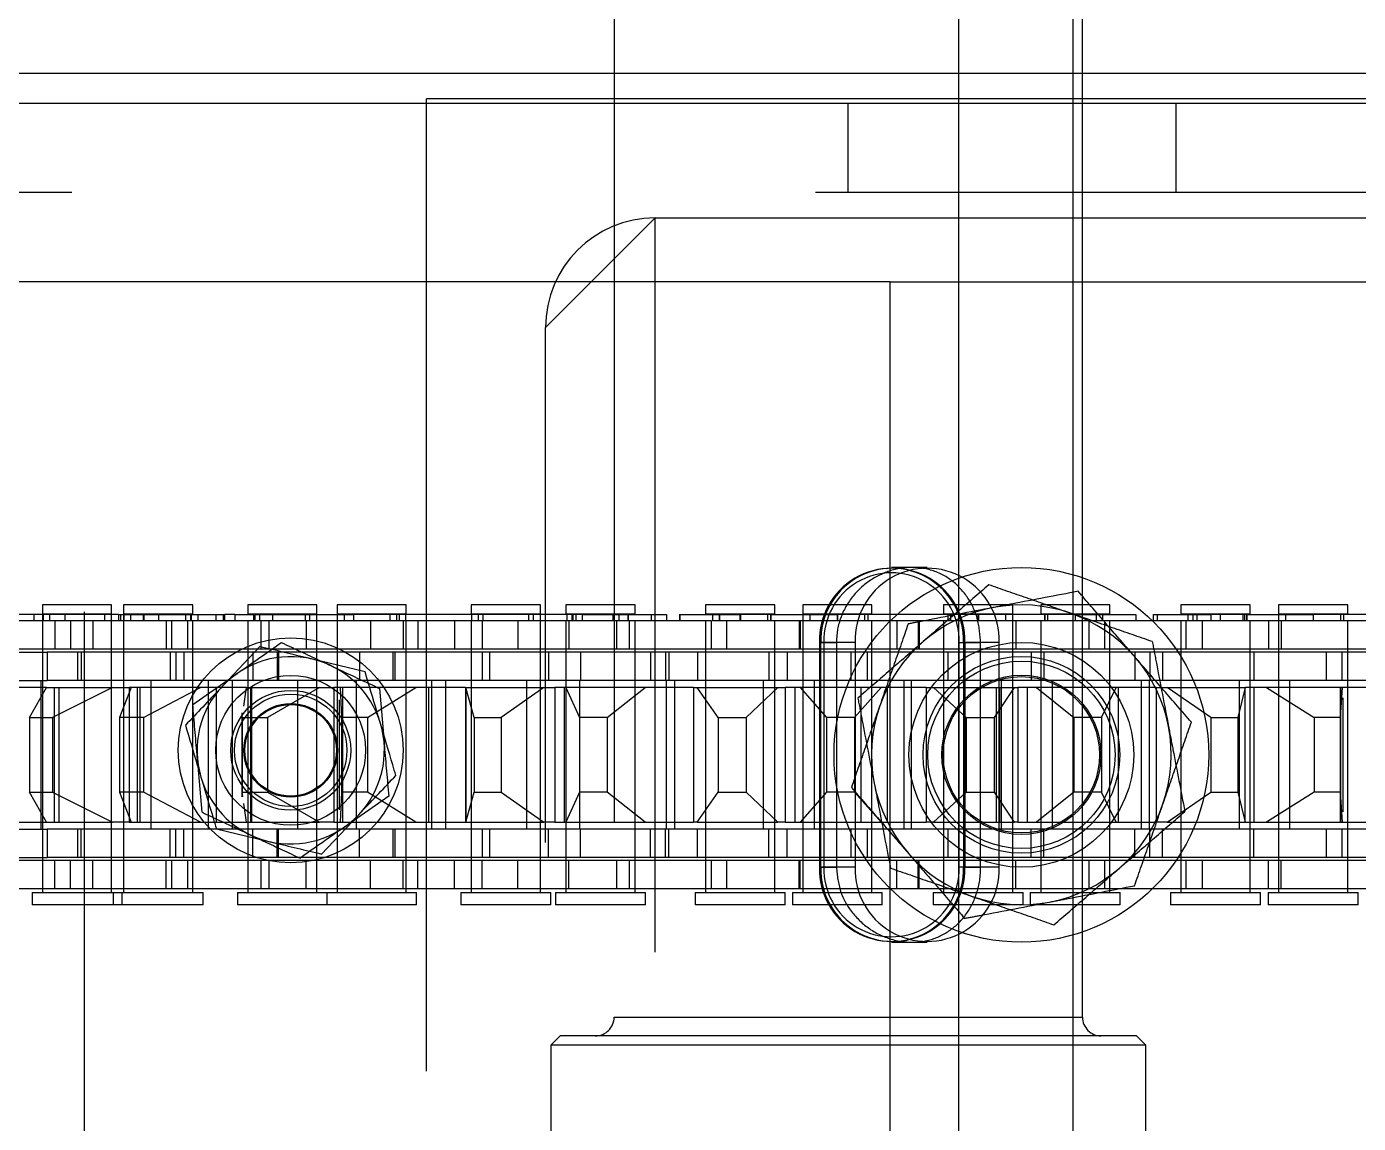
# Model space of a CAD drawing. Header units: metres. Extents: x 0 to 21025, y 0 to 14850.
# Drawn here: x 2039.7 to 2110.8, y 9281.7 to 9340.2 of the extents above; entities that cross this region are included whole.
import ezdxf

# ---------------------------------------------------------------- set-up
doc = ezdxf.new("R2010")
doc.units = ezdxf.units.M
doc.header["$LTSCALE"] = 25
doc.linetypes.add('HIDDEN2', pattern=[4.7625, 3.175, -1.5875])
for name, color, linetype in [('SL1', 8, 'Continuous'), ('SL4', 4, 'Continuous'), ('ST1', 7, 'HIDDEN2')]:
    doc.layers.add(name, color=color, linetype=linetype)

msp = doc.modelspace()

# ---------------------------------------------------------------- linework, layer by layer
at = {"layer": 'SL1'}
for p, q in [((2095.567, 8634.36), (2095.567, 9557.32)), ((2089.467, 8626.447), (2089.467, 9549.408))]:
    msp.add_line(p, q, dxfattribs=at)
at = {"layer": 'SL4'}
for p, q in [((2251.996, 9337.741), (1961.996, 9337.741)), ((2875.564, 9336.149), (1925.562, 9336.149)), ((2085.802, 9326.624), (1930.562, 9326.624)), ((2085.802, 9261.384), (2085.802, 9326.624)), ((2085.802, 9326.624), (2875.564, 9326.624)), ((2052.154, 9307.157), (2050.17, 9305.06)), ((2057.77, 9305.817), (2054.962, 9306.487)), ((2055.449, 9296.09), (2057.433, 9298.187)), ((2049.833, 9297.43), (2052.641, 9296.76))]:
    msp.add_line(p, q, dxfattribs=at)
for start, end in [(76.57898, 136.57898), (16.57898, 76.57898), (136.57898, 196.57898), (316.57898, 16.57898), (196.57898, 256.57898), (256.57898, 316.57898)]:
    msp.add_arc((2053.802, 9301.624), 5, start, end, dxfattribs=at)
for points, knots in [([(2054.962, 9306.487), (2054.896, 9306.503), (2053.947, 9306.729), (2053.018, 9306.951), (2052.154, 9307.157)], [0, 0, 0, 0, 0.070201, 1, 1, 1, 1]), ([(2058.594, 9303.05), (2058.529, 9303.267), (2058.25, 9304.203), (2057.979, 9305.116), (2057.77, 9305.817)], [0, 0, 0, 0, 0.2318493, 1, 1, 1, 1]), ([(2050.17, 9305.06), (2050.123, 9305.011), (2049.453, 9304.303), (2048.796, 9303.609), (2048.186, 9302.964)], [0, 0, 0, 0, 0.070201, 1, 1, 1, 1]), ([(2048.186, 9302.964), (2048.395, 9302.263), (2048.666, 9301.35), (2048.945, 9300.414), (2049.01, 9300.197)], [0, 0, 0, 0, 0.768151, 1, 1, 1, 1]), ([(2059.417, 9300.284), (2059.361, 9300.474), (2059.093, 9301.374), (2058.814, 9302.311), (2058.594, 9303.05)], [0, 0, 0, 0, 0.211001, 1, 1, 1, 1]), ([(2049.01, 9300.197), (2049.23, 9299.458), (2049.508, 9298.521), (2049.777, 9297.62), (2049.833, 9297.43)], [0, 0, 0, 0, 0.788999, 1, 1, 1, 1]), ([(2057.433, 9298.187), (2057.48, 9298.237), (2058.15, 9298.945), (2058.807, 9299.638), (2059.417, 9300.284)], [0, 0, 0, 0, 0.070201, 1, 1, 1, 1]), ([(2052.641, 9296.76), (2052.708, 9296.744), (2053.656, 9296.518), (2054.585, 9296.296), (2055.449, 9296.09)], [0, 0, 0, 0, 0.070201, 1, 1, 1, 1])]:
    msp.add_open_spline(points, degree=3, knots=knots, dxfattribs=at)
at = {"layer": 'ST1'}
for p, q in [((2071.064, 9378.949), (2071.064, 9287.384)), ((2096.064, 9287.384), (2096.064, 9378.949)), ((2042.802, 9229.634), (2042.802, 9374.249)), ((2248.996, 9337.741), (1961.996, 9337.741)), ((2124.552, 9336.384), (2061.052, 9336.384)), ((2061.052, 9046.384), (2061.052, 9336.384)), ((2083.564, 9331.386), (2083.564, 9336.149)), ((2101.064, 9331.386), (2101.064, 9336.149)), ((2875.564, 9331.386), (1875.564, 9331.386)), ((2073.252, 9330.034), (2067.402, 9324.184)), ((2073.252, 9052.734), (2073.252, 9330.034)), ((2073.252, 9330.034), (2118.702, 9330.034)), ((2085.802, 9326.624), (2875.564, 9326.624)), ((2067.402, 9058.584), (2067.402, 9324.184)), ((2087.773, 9311.384), (2085.872, 9311.384)), ((2086.958, 9311.384), (2085.94, 9311.384)), ((2041, 9309.384), (2040.554, 9309.384)), ((2040.554, 9309.384), (2040.554, 9308.91)), ((2044.244, 9309.384), (2041, 9309.384)), ((2044.244, 9308.91), (2044.244, 9309.384)), ((2048.213, 9309.384), (2044.885, 9309.384)), ((2044.885, 9309.384), (2044.885, 9308.91)), ((2048.575, 9309.384), (2048.213, 9309.384)), ((2048.575, 9308.91), (2048.575, 9309.384)), ((2051.622, 9309.384), (2051.51, 9309.384)), ((2051.51, 9309.384), (2051.51, 9308.91)), ((2055.2, 9309.384), (2051.622, 9309.384)), ((2055.2, 9308.91), (2055.2, 9309.384)), ((2059.971, 9309.384), (2056.281, 9309.384)), ((2056.281, 9309.384), (2056.281, 9308.91)), ((2059.971, 9308.91), (2059.971, 9309.384)), ((2063.549, 9309.384), (2063.436, 9309.384)), ((2063.436, 9309.384), (2063.436, 9308.91)), ((2067.126, 9309.384), (2063.549, 9309.384)), ((2067.126, 9308.91), (2067.126, 9309.384)), ((2072.185, 9309.384), (2068.495, 9309.384)), ((2068.495, 9309.384), (2068.495, 9308.91)), ((2072.185, 9308.91), (2072.185, 9309.384)), ((2079.64, 9309.384), (2075.95, 9309.384)), ((2075.95, 9309.384), (2075.95, 9308.91)), ((2079.64, 9308.91), (2079.64, 9309.384)), ((2084.824, 9309.384), (2081.134, 9309.384)), ((2081.134, 9309.384), (2081.134, 9308.91)), ((2084.824, 9308.91), (2084.824, 9309.384)), ((2092.34, 9309.384), (2088.65, 9309.384)), ((2088.65, 9309.384), (2088.65, 9308.91)), ((2092.34, 9308.91), (2092.34, 9309.384)), ((2097.524, 9309.384), (2093.834, 9309.384)), ((2093.834, 9309.384), (2093.834, 9308.91)), ((2097.524, 9308.91), (2097.524, 9309.384)), ((2105.01, 9309.384), (2101.32, 9309.384)), ((2101.32, 9309.384), (2101.32, 9308.91)), ((2105.01, 9308.91), (2105.01, 9309.384)), ((2110.224, 9309.384), (2106.534, 9309.384)), ((2106.534, 9309.384), (2106.534, 9308.91)), ((2110.224, 9308.91), (2110.224, 9309.384)), ((2044.618, 9308.873), (2034.406, 9308.873)), ((2041.206, 9308.541), (2036.1, 9308.541)), ((2040.084, 9308.873), (2040.084, 9308.541)), ((2040.554, 9308.91), (2044.244, 9308.91)), ((2040.554, 9308.873), (2040.554, 9307.021)), ((2040.554, 9308.541), (2040.554, 9294.042)), ((2040.595, 9308.873), (2040.595, 9308.541)), ((2040.923, 9308.91), (2040.923, 9308.541)), ((2041.206, 9308.541), (2041.206, 9307.021)), ((2052.206, 9308.541), (2041.206, 9308.541)), ((2041.748, 9308.873), (2041.748, 9308.541)), ((2042.04, 9308.541), (2042.04, 9307.021)), ((2043.247, 9308.541), (2043.247, 9307.021)), ((2043.875, 9308.541), (2043.875, 9308.91)), ((2044.244, 9307.021), (2044.244, 9308.873)), ((2044.244, 9294.042), (2044.244, 9308.541)), ((2044.618, 9308.873), (2044.618, 9308.541)), ((2044.618, 9308.873), (2048.45, 9308.873)), ((2044.714, 9308.873), (2044.714, 9308.541)), ((2044.885, 9308.91), (2048.575, 9308.91)), ((2044.885, 9308.873), (2044.885, 9307.021)), ((2044.885, 9308.541), (2044.885, 9294.042)), ((2044.902, 9308.873), (2044.902, 9308.541)), ((2045.254, 9308.91), (2045.254, 9308.541)), ((2045.951, 9308.541), (2045.951, 9308.873)), ((2045.954, 9308.873), (2045.954, 9308.541)), ((2046.742, 9308.873), (2046.742, 9308.541)), ((2047.147, 9308.541), (2047.147, 9307.021)), ((2047.435, 9308.541), (2047.435, 9307.021)), ((2048.206, 9308.541), (2048.206, 9308.91)), ((2048.319, 9307.021), (2048.319, 9308.541)), ((2048.45, 9308.873), (2048.45, 9308.541)), ((2048.45, 9308.873), (2048.497, 9308.873)), ((2048.497, 9308.873), (2048.497, 9308.541)), ((2048.497, 9308.873), (2050.205, 9308.873)), ((2048.575, 9307.021), (2048.575, 9308.541)), ((2048.575, 9294.042), (2048.575, 9308.541)), ((2048.841, 9308.873), (2048.841, 9308.541)), ((2049.813, 9308.873), (2049.813, 9308.541)), ((2050.205, 9308.873), (2050.205, 9308.541)), ((2050.205, 9308.873), (2050.282, 9308.873)), ((2050.828, 9308.873), (2050.282, 9308.873)), ((2050.282, 9308.541), (2050.282, 9308.873)), ((2050.828, 9308.873), (2050.828, 9308.541)), ((2050.828, 9308.873), (2054.575, 9308.873)), ((2051.51, 9308.91), (2055.2, 9308.91)), ((2051.51, 9308.541), (2051.51, 9307.021)), ((2051.51, 9308.541), (2051.51, 9294.042)), ((2051.808, 9308.873), (2051.808, 9308.541)), ((2051.879, 9308.91), (2051.879, 9308.541)), ((2052.134, 9308.873), (2052.134, 9308.541)), ((2059.81, 9308.541), (2052.206, 9308.541)), ((2052.206, 9308.541), (2052.206, 9307.021)), ((2052.65, 9307.021), (2052.65, 9308.541)), ((2052.822, 9308.873), (2052.822, 9308.541)), ((2054.571, 9308.873), (2054.571, 9308.541)), ((2054.574, 9308.873), (2057.153, 9308.873)), ((2054.574, 9308.873), (2054.574, 9308.541)), ((2054.575, 9308.873), (2054.575, 9308.541)), ((2054.619, 9308.541), (2054.619, 9307.021)), ((2054.831, 9308.541), (2054.831, 9308.91)), ((2055.179, 9308.873), (2055.179, 9308.541)), ((2055.2, 9307.021), (2055.2, 9308.541)), ((2055.2, 9294.042), (2055.2, 9308.541)), ((2056.281, 9308.91), (2059.971, 9308.91)), ((2056.281, 9308.873), (2056.281, 9307.021)), ((2056.281, 9308.541), (2056.281, 9294.042)), ((2056.65, 9308.91), (2056.65, 9308.541)), ((2057.153, 9308.873), (2057.153, 9308.541)), ((2069.367, 9308.873), (2057.153, 9308.873)), ((2058.053, 9308.541), (2058.053, 9307.021)), ((2059.099, 9308.873), (2059.099, 9308.541)), ((2059.441, 9308.873), (2059.441, 9308.541)), ((2059.602, 9308.541), (2059.602, 9308.91)), ((2059.81, 9308.541), (2059.81, 9307.021)), ((2065.917, 9308.541), (2059.81, 9308.541)), ((2059.925, 9308.873), (2059.925, 9308.541)), ((2059.971, 9307.021), (2059.971, 9308.541)), ((2059.971, 9294.042), (2059.971, 9308.541)), ((2060.583, 9308.541), (2060.583, 9307.021)), ((2062.548, 9308.541), (2062.548, 9307.021)), ((2063.436, 9308.91), (2067.126, 9308.91)), ((2063.436, 9308.541), (2063.436, 9307.021)), ((2063.436, 9308.541), (2063.436, 9294.042)), ((2063.457, 9308.873), (2063.457, 9308.541)), ((2063.805, 9308.91), (2063.805, 9308.541)), ((2064.017, 9308.541), (2064.017, 9307.021)), ((2064.061, 9308.873), (2064.061, 9308.541)), ((2064.065, 9308.873), (2064.065, 9308.541)), ((2065.917, 9308.541), (2065.917, 9307.021)), ((2076.26, 9308.541), (2065.917, 9308.541)), ((2066.502, 9308.873), (2066.502, 9308.541)), ((2066.757, 9308.541), (2066.757, 9308.91)), ((2067.126, 9307.021), (2067.126, 9308.873)), ((2067.126, 9294.042), (2067.126, 9308.541)), ((2068.495, 9308.91), (2072.185, 9308.91)), ((2068.495, 9308.541), (2068.495, 9307.021)), ((2068.495, 9308.541), (2068.495, 9294.042)), ((2068.54, 9308.873), (2068.54, 9308.541)), ((2068.655, 9308.541), (2068.655, 9307.021)), ((2068.833, 9308.541), (2068.833, 9308.873)), ((2068.864, 9308.91), (2068.864, 9308.541)), ((2069.025, 9308.873), (2069.025, 9308.541)), ((2069.367, 9308.873), (2069.367, 9308.541)), ((2069.367, 9308.873), (2073.043, 9308.873)), ((2071, 9308.873), (2071, 9308.541)), ((2071.201, 9307.021), (2071.201, 9308.541)), ((2071.313, 9308.873), (2071.313, 9308.541)), ((2071.809, 9308.873), (2071.809, 9308.541)), ((2071.816, 9308.541), (2071.816, 9308.91)), ((2071.875, 9308.541), (2071.875, 9307.021)), ((2072.185, 9307.021), (2072.185, 9308.541)), ((2072.185, 9294.042), (2072.185, 9308.541)), ((2073.043, 9308.873), (2073.043, 9308.541)), ((2073.043, 9308.873), (2073.852, 9308.873)), ((2073.852, 9308.873), (2073.852, 9308.541)), ((2074.556, 9308.873), (2074.556, 9308.541)), ((2074.556, 9308.873), (2077.775, 9308.873)), ((2074.573, 9308.873), (2074.573, 9308.541)), ((2075.95, 9308.91), (2079.64, 9308.91)), ((2075.95, 9308.541), (2075.95, 9307.021)), ((2075.95, 9308.541), (2075.95, 9294.042)), ((2076.26, 9307.021), (2076.26, 9308.541)), ((2076.319, 9308.91), (2076.319, 9308.541)), ((2077.059, 9308.541), (2076.319, 9308.541)), ((2076.68, 9308.873), (2076.68, 9308.541)), ((2076.697, 9308.873), (2076.697, 9308.541)), ((2086.153, 9308.541), (2077.059, 9308.541)), ((2077.059, 9308.541), (2077.059, 9307.021)), ((2077.775, 9308.873), (2077.775, 9308.541)), ((2079.42, 9308.873), (2077.775, 9308.873)), ((2077.816, 9308.873), (2077.816, 9308.541)), ((2079.271, 9308.541), (2079.271, 9308.91)), ((2079.409, 9308.873), (2079.409, 9308.541)), ((2079.42, 9308.873), (2079.42, 9308.541)), ((2079.427, 9308.873), (2082.978, 9308.873)), ((2079.427, 9308.873), (2079.427, 9308.541)), ((2079.64, 9307.021), (2079.64, 9308.541)), ((2079.64, 9294.042), (2079.64, 9308.541)), ((2080.941, 9308.541), (2080.941, 9307.021)), ((2081, 9308.541), (2081, 9307.021)), ((2081.134, 9308.91), (2084.824, 9308.91)), ((2081.134, 9308.873), (2081.134, 9307.021)), ((2081.134, 9308.541), (2081.134, 9294.042)), ((2081.503, 9308.91), (2081.503, 9308.541)), ((2082.978, 9308.873), (2082.978, 9308.541)), ((2095.678, 9308.873), (2082.978, 9308.873)), ((2082.98, 9308.873), (2082.98, 9308.541)), ((2084.455, 9308.541), (2084.455, 9308.91)), ((2084.598, 9308.873), (2084.598, 9308.541)), ((2084.598, 9308.873), (2084.598, 9308.541)), ((2084.824, 9307.021), (2084.824, 9308.541)), ((2084.824, 9294.042), (2084.824, 9308.541)), ((2086.153, 9308.541), (2086.153, 9307.021)), ((2092.503, 9308.541), (2086.153, 9308.541)), ((2086.155, 9308.541), (2086.155, 9307.021)), ((2087.291, 9308.541), (2087.291, 9307.021)), ((2087.349, 9308.541), (2087.349, 9307.021)), ((2088.65, 9308.91), (2092.34, 9308.91)), ((2088.65, 9308.541), (2088.65, 9307.021)), ((2088.65, 9308.541), (2088.65, 9294.042)), ((2088.871, 9308.873), (2088.871, 9308.541)), ((2088.881, 9308.873), (2088.881, 9308.541)), ((2089.019, 9308.91), (2089.019, 9308.541)), ((2090.474, 9308.873), (2090.474, 9308.541)), ((2090.516, 9308.873), (2090.516, 9308.541)), ((2091.971, 9308.541), (2091.971, 9308.91)), ((2092.34, 9307.021), (2092.34, 9308.873)), ((2092.34, 9294.042), (2092.34, 9308.541)), ((2092.503, 9308.541), (2092.503, 9307.021)), ((2101.599, 9308.541), (2092.503, 9308.541)), ((2092.505, 9308.541), (2092.505, 9307.021)), ((2093.834, 9308.91), (2097.524, 9308.91)), ((2093.834, 9308.541), (2093.834, 9307.021)), ((2093.834, 9308.541), (2093.834, 9294.042)), ((2094.047, 9308.541), (2094.047, 9308.873)), ((2094.06, 9308.873), (2094.06, 9308.541)), ((2094.06, 9308.873), (2094.06, 9308.541)), ((2094.203, 9308.91), (2094.203, 9308.541)), ((2095.678, 9308.873), (2095.678, 9308.541)), ((2095.678, 9308.873), (2098.91, 9308.873)), ((2095.68, 9308.873), (2095.68, 9308.541)), ((2096.415, 9307.021), (2096.415, 9308.541)), ((2096.786, 9308.873), (2096.786, 9308.541)), ((2096.786, 9308.873), (2096.786, 9308.541)), ((2097.155, 9308.541), (2097.155, 9308.91)), ((2097.245, 9308.541), (2097.245, 9307.021)), ((2097.524, 9307.021), (2097.524, 9308.541)), ((2097.524, 9294.042), (2097.524, 9308.541)), ((2098.91, 9308.873), (2098.91, 9308.541)), ((2098.91, 9308.873), (2098.91, 9308.541)), ((2098.91, 9308.873), (2098.91, 9308.873)), ((2099.841, 9308.873), (2099.841, 9308.541)), ((2099.841, 9308.873), (2102.921, 9308.873)), ((2100.043, 9308.873), (2100.043, 9308.541)), ((2101.32, 9308.91), (2105.006, 9308.91)), ((2101.32, 9308.541), (2101.32, 9307.021)), ((2101.32, 9308.541), (2101.32, 9294.042)), ((2102.459, 9308.541), (2101.599, 9308.541)), ((2101.599, 9307.021), (2101.599, 9308.541)), ((2101.689, 9308.91), (2101.689, 9308.541)), ((2101.959, 9308.873), (2101.959, 9308.541)), ((2102.162, 9308.873), (2102.162, 9308.541)), ((2111.554, 9308.541), (2102.459, 9308.541)), ((2102.459, 9308.541), (2102.459, 9307.021)), ((2102.921, 9308.873), (2102.921, 9308.541)), ((2104.841, 9308.873), (2102.921, 9308.873)), ((2103.409, 9308.873), (2103.409, 9308.541)), ((2104.641, 9308.541), (2104.641, 9308.91)), ((2104.72, 9308.873), (2104.72, 9308.541)), ((2104.827, 9308.873), (2108.379, 9308.873)), ((2104.827, 9308.873), (2104.827, 9308.541)), ((2104.841, 9308.873), (2104.841, 9308.541)), ((2105.006, 9308.91), (2105.01, 9308.91)), ((2105.01, 9307.021), (2105.01, 9308.541)), ((2105.01, 9294.042), (2105.01, 9308.541)), ((2105.99, 9308.541), (2105.99, 9307.021)), ((2106.534, 9308.91), (2110.224, 9308.91)), ((2106.534, 9308.873), (2106.534, 9307.021)), ((2106.534, 9308.541), (2106.534, 9294.042)), ((2106.676, 9308.541), (2106.676, 9307.021)), ((2106.903, 9308.91), (2106.903, 9308.541)), ((2108.379, 9308.873), (2108.379, 9308.541)), ((2121.079, 9308.873), (2108.379, 9308.873)), ((2109.855, 9308.541), (2109.855, 9308.91)), ((2109.998, 9308.873), (2109.998, 9308.541)), ((2110.224, 9307.021), (2110.224, 9308.541)), ((2110.224, 9294.042), (2110.224, 9308.541)), ((2041.206, 9307.021), (2036.1, 9307.021)), ((2052.206, 9307.021), (2041.206, 9307.021)), ((2059.81, 9307.021), (2052.206, 9307.021)), ((2065.917, 9307.021), (2059.81, 9307.021)), ((2076.26, 9307.021), (2065.917, 9307.021)), ((2077.059, 9307.021), (2076.26, 9307.021)), ((2086.153, 9307.021), (2077.059, 9307.021)), ((2083.923, 9307.384), (2082.022, 9307.384)), ((2082.022, 9307.384), (2082.022, 9295.384)), ((2082.081, 9307.384), (2082.081, 9295.384)), ((2082.263, 9307.384), (2082.082, 9307.384)), ((2082.09, 9307.384), (2082.93, 9307.384)), ((2082.09, 9295.384), (2082.09, 9307.384)), ((2082.263, 9307.384), (2082.263, 9295.384)), ((2082.93, 9307.384), (2082.93, 9295.384)), ((2083.923, 9307.384), (2083.923, 9295.384)), ((2092.503, 9307.021), (2086.153, 9307.021)), ((2089.481, 9307.384), (2089.79, 9307.384)), ((2089.481, 9295.384), (2089.481, 9307.384)), ((2091.622, 9307.384), (2089.722, 9307.384)), ((2089.722, 9295.384), (2089.722, 9307.384)), ((2089.79, 9307.384), (2090.629, 9307.384)), ((2089.79, 9307.384), (2089.79, 9295.384)), ((2090.629, 9295.384), (2090.629, 9307.384)), ((2091.622, 9295.384), (2091.622, 9307.384)), ((2101.599, 9307.021), (2092.503, 9307.021)), ((2102.459, 9307.021), (2101.599, 9307.021)), ((2111.554, 9307.021), (2102.459, 9307.021)), ((2030.702, 9306.869), (2040.81, 9306.869)), ((2040.554, 9306.869), (2040.554, 9305.349)), ((2047.374, 9306.869), (2040.81, 9306.869)), ((2040.81, 9306.869), (2040.81, 9305.349)), ((2042.437, 9305.349), (2042.437, 9306.869)), ((2042.611, 9306.869), (2042.611, 9305.349)), ((2044.244, 9305.349), (2044.244, 9306.869)), ((2044.885, 9306.869), (2044.885, 9305.349)), ((2047.374, 9306.869), (2047.374, 9305.349)), ((2053.072, 9306.869), (2047.374, 9306.869)), ((2047.665, 9306.869), (2047.665, 9305.349)), ((2048.089, 9306.869), (2048.089, 9305.349)), ((2048.575, 9305.349), (2048.575, 9306.869)), ((2051.51, 9306.869), (2051.51, 9305.349)), ((2051.784, 9306.869), (2051.784, 9305.349)), ((2053.072, 9306.869), (2053.072, 9305.349)), ((2064.046, 9306.869), (2053.072, 9306.869)), ((2053.143, 9306.869), (2053.143, 9305.349)), ((2055.2, 9305.349), (2055.2, 9306.869)), ((2056.281, 9306.869), (2056.281, 9305.349)), ((2057.482, 9306.869), (2057.482, 9305.349)), ((2059.275, 9305.349), (2059.275, 9306.869)), ((2059.361, 9306.869), (2059.361, 9305.349)), ((2059.971, 9305.349), (2059.971, 9306.869)), ((2063.436, 9306.869), (2063.436, 9305.349)), ((2064.42, 9306.869), (2064.046, 9306.869)), ((2064.046, 9305.349), (2064.046, 9306.869)), ((2073.011, 9306.869), (2064.42, 9306.869)), ((2064.42, 9306.869), (2064.42, 9305.349)), ((2067.126, 9305.349), (2067.126, 9306.869)), ((2067.558, 9306.869), (2067.558, 9305.349)), ((2068.495, 9306.869), (2068.495, 9305.349)), ((2069.261, 9306.869), (2069.261, 9305.349)), ((2072.185, 9305.349), (2072.185, 9306.869)), ((2073.011, 9306.869), (2073.011, 9305.349)), ((2079.33, 9306.869), (2073.011, 9306.869)), ((2073.815, 9306.869), (2073.815, 9305.349)), ((2073.989, 9306.869), (2073.989, 9305.349)), ((2075.519, 9306.869), (2075.519, 9305.349)), ((2075.95, 9306.869), (2075.95, 9305.349)), ((2079.33, 9306.869), (2079.33, 9305.349)), ((2088.899, 9306.869), (2079.33, 9306.869)), ((2079.64, 9305.349), (2079.64, 9306.869)), ((2080.308, 9306.869), (2080.308, 9305.349)), ((2081.134, 9306.869), (2081.134, 9305.349)), ((2083.715, 9305.349), (2083.715, 9306.869)), ((2084.575, 9306.869), (2084.575, 9305.349)), ((2084.824, 9305.349), (2084.824, 9306.869)), ((2088.65, 9306.869), (2088.65, 9305.349)), ((2089.759, 9306.869), (2088.899, 9306.869)), ((2088.899, 9305.349), (2088.899, 9306.869)), ((2098.854, 9306.869), (2089.759, 9306.869)), ((2089.759, 9306.869), (2089.759, 9305.349)), ((2092.34, 9305.349), (2092.34, 9306.869)), ((2093.32, 9306.869), (2093.32, 9305.349)), ((2093.834, 9306.869), (2093.834, 9305.349)), ((2094.006, 9306.869), (2094.006, 9305.349)), ((2097.524, 9305.349), (2097.524, 9306.869)), ((2098.854, 9306.869), (2098.854, 9305.349)), ((2105.204, 9306.869), (2098.854, 9306.869)), ((2099.655, 9306.869), (2099.655, 9305.349)), ((2100.341, 9306.869), (2100.341, 9305.349)), ((2101.32, 9306.869), (2101.32, 9305.349)), ((2105.01, 9305.349), (2105.01, 9306.869)), ((2105.204, 9306.869), (2105.204, 9305.349)), ((2114.299, 9306.869), (2105.204, 9306.869)), ((2106.534, 9306.869), (2106.534, 9305.349)), ((2109.085, 9305.349), (2109.085, 9306.869)), ((2109.915, 9306.869), (2109.915, 9305.349)), ((2110.224, 9305.349), (2110.224, 9306.869)), ((2048.572, 9304.07), (2050.939, 9305.723)), ((2030.702, 9305.349), (2040.808, 9305.349)), ((2040.774, 9304.984), (2035.497, 9304.984)), ((2039.861, 9303.384), (2040.774, 9304.984)), ((2040.477, 9297.419), (2040.477, 9305.349)), ((2040.554, 9305.349), (2040.554, 9297.419)), ((2040.774, 9304.984), (2044.283, 9304.984)), ((2047.374, 9305.349), (2040.81, 9305.349)), ((2044.283, 9304.984), (2041.079, 9303.384)), ((2041.184, 9304.984), (2041.184, 9297.784)), ((2041.443, 9297.784), (2041.443, 9304.984)), ((2042.77, 9305.349), (2042.77, 9297.419)), ((2044.244, 9297.419), (2044.244, 9305.349)), ((2044.283, 9304.984), (2045.18, 9304.984)), ((2045.282, 9304.984), (2044.661, 9303.384)), ((2044.885, 9305.349), (2044.885, 9297.419)), ((2045.18, 9304.984), (2045.18, 9297.784)), ((2051.443, 9304.984), (2045.18, 9304.984)), ((2045.605, 9304.984), (2045.605, 9297.784)), ((2045.765, 9297.784), (2045.765, 9304.984)), ((2045.944, 9303.384), (2048.978, 9304.984)), ((2046.359, 9297.419), (2046.359, 9305.349)), ((2053.072, 9305.349), (2047.374, 9305.349)), ((2048.575, 9297.419), (2048.575, 9305.349)), ((2049.395, 9305.349), (2049.395, 9297.419)), ((2049.814, 9304.984), (2049.814, 9297.784)), ((2050.69, 9297.419), (2050.69, 9305.349)), ((2051.292, 9303.975), (2051.443, 9304.984)), ((2051.443, 9304.984), (2055.346, 9304.984)), ((2051.51, 9305.349), (2051.51, 9297.419)), ((2051.653, 9304.984), (2051.653, 9297.784)), ((2051.719, 9297.784), (2051.719, 9304.984)), ((2055.346, 9304.984), (2052.559, 9303.384)), ((2064.046, 9305.349), (2053.072, 9305.349)), ((2054.166, 9305.349), (2054.166, 9297.419)), ((2055.2, 9297.419), (2055.2, 9305.349)), ((2055.346, 9304.984), (2056.098, 9304.984)), ((2056.098, 9304.984), (2056.098, 9297.784)), ((2063.138, 9304.984), (2056.098, 9304.984)), ((2056.281, 9305.349), (2056.281, 9297.419)), ((2056.446, 9304.984), (2056.505, 9303.384)), ((2056.566, 9304.984), (2056.566, 9297.784)), ((2056.587, 9297.784), (2056.587, 9304.984)), ((2057.315, 9297.419), (2057.315, 9305.349)), ((2057.906, 9303.384), (2060.482, 9304.984)), ((2058.535, 9304.93), (2058.783, 9302.054)), ((2059.971, 9297.419), (2059.971, 9305.349)), ((2061.162, 9304.984), (2061.162, 9297.784)), ((2061.321, 9305.349), (2061.321, 9297.419)), ((2062.086, 9297.419), (2062.086, 9305.349)), ((2063.138, 9304.984), (2063.145, 9304.984)), ((2063.138, 9304.984), (2063.138, 9297.784)), ((2063.587, 9303.384), (2063.145, 9304.984)), ((2063.145, 9304.984), (2067.316, 9304.984)), ((2063.147, 9304.984), (2063.147, 9297.784)), ((2063.436, 9305.349), (2063.436, 9297.419)), ((2064.42, 9305.349), (2064.046, 9305.349)), ((2073.011, 9305.349), (2064.42, 9305.349)), ((2067.316, 9304.984), (2065.035, 9303.384)), ((2066.38, 9305.349), (2066.38, 9297.419)), ((2067.126, 9297.419), (2067.126, 9305.349)), ((2067.316, 9304.984), (2067.898, 9304.984)), ((2067.898, 9304.984), (2067.898, 9297.784)), ((2075.299, 9304.984), (2067.898, 9304.984)), ((2068.394, 9304.984), (2068.394, 9297.784)), ((2068.482, 9304.984), (2069.218, 9303.384)), ((2068.495, 9305.349), (2068.495, 9297.419)), ((2069.241, 9297.419), (2069.241, 9305.349)), ((2070.693, 9303.384), (2072.729, 9304.984)), ((2071.064, 9304.984), (2071.064, 9297.784)), ((2072.185, 9297.419), (2072.185, 9305.349)), ((2079.33, 9305.349), (2073.011, 9305.349)), ((2073.23, 9304.984), (2073.23, 9297.784)), ((2073.835, 9305.349), (2073.835, 9297.419)), ((2074.3, 9297.419), (2074.3, 9305.349)), ((2075.299, 9304.984), (2075.299, 9297.784)), ((2075.299, 9304.984), (2075.503, 9304.984)), ((2076.612, 9303.384), (2075.503, 9304.984)), ((2075.503, 9304.984), (2079.808, 9304.984)), ((2075.95, 9305.349), (2075.95, 9297.419)), ((2079.808, 9304.984), (2078.107, 9303.384)), ((2079.019, 9305.349), (2079.019, 9297.419)), ((2088.899, 9305.349), (2079.33, 9305.349)), ((2079.64, 9297.419), (2079.64, 9305.349)), ((2079.808, 9304.984), (2080.201, 9304.984)), ((2080.201, 9304.984), (2080.201, 9297.784)), ((2087.715, 9304.984), (2080.201, 9304.984)), ((2080.71, 9304.984), (2080.71, 9297.784)), ((2081.003, 9304.984), (2082.393, 9303.384)), ((2081.134, 9305.349), (2081.134, 9297.419)), ((2081.755, 9297.419), (2081.755, 9305.349)), ((2082.93, 9304.984), (2082.93, 9297.784)), ((2083.893, 9303.384), (2085.324, 9304.984)), ((2083.937, 9304.984), (2083.937, 9297.784)), ((2084.245, 9297.784), (2084.245, 9304.984)), ((2084.824, 9297.419), (2084.824, 9305.349)), ((2085.63, 9304.984), (2085.63, 9297.784)), ((2086.535, 9305.349), (2086.535, 9297.419)), ((2086.939, 9297.419), (2086.939, 9305.349)), ((2087.715, 9304.984), (2087.715, 9297.784)), ((2087.715, 9304.984), (2088.12, 9304.984)), ((2089.861, 9303.384), (2088.12, 9304.984)), ((2088.12, 9304.984), (2092.421, 9304.984)), ((2088.65, 9305.349), (2088.65, 9297.419)), ((2089.759, 9305.349), (2088.899, 9305.349)), ((2098.854, 9305.349), (2089.759, 9305.349)), ((2090.629, 9297.784), (2090.629, 9304.984)), ((2092.421, 9304.984), (2091.354, 9303.384)), ((2091.463, 9304.984), (2091.463, 9297.784)), ((2091.636, 9297.784), (2091.636, 9304.984)), ((2091.645, 9297.784), (2091.645, 9304.984)), ((2091.719, 9305.349), (2091.719, 9297.419)), ((2092.34, 9297.419), (2092.34, 9305.349)), ((2092.421, 9304.984), (2092.613, 9304.984)), ((2092.613, 9304.984), (2092.613, 9297.784)), ((2099.998, 9304.984), (2092.613, 9304.984)), ((2093.117, 9304.984), (2093.117, 9297.784)), ((2093.606, 9304.984), (2095.606, 9303.384)), ((2093.834, 9305.349), (2093.834, 9297.419)), ((2094.455, 9297.419), (2094.455, 9305.349)), ((2096.064, 9297.784), (2096.064, 9304.984)), ((2097.083, 9303.384), (2097.862, 9304.984)), ((2097.524, 9297.419), (2097.524, 9305.349)), ((2097.963, 9304.984), (2097.963, 9297.784)), ((2105.204, 9305.349), (2098.854, 9305.349)), ((2099.205, 9305.349), (2099.205, 9297.419)), ((2099.639, 9297.419), (2099.639, 9305.349)), ((2099.998, 9304.984), (2099.998, 9297.784)), ((2099.998, 9304.984), (2100.591, 9304.984)), ((2102.907, 9303.384), (2100.591, 9304.984)), ((2100.591, 9304.984), (2104.749, 9304.984)), ((2101.32, 9305.349), (2101.32, 9297.419)), ((2104.749, 9304.984), (2104.35, 9303.384)), ((2104.419, 9305.349), (2104.419, 9297.419)), ((2104.734, 9304.984), (2104.734, 9297.784)), ((2104.749, 9304.984), (2104.751, 9304.984)), ((2111.754, 9304.984), (2104.751, 9304.984)), ((2104.751, 9297.784), (2104.751, 9304.984)), ((2105.01, 9297.419), (2105.01, 9305.349)), ((2114.299, 9305.349), (2105.204, 9305.349)), ((2105.218, 9304.984), (2105.218, 9297.784)), ((2105.887, 9304.984), (2108.431, 9303.384)), ((2106.534, 9305.349), (2106.534, 9297.419)), ((2107.125, 9297.419), (2107.125, 9305.349)), ((2109.817, 9304.984), (2109.817, 9297.784)), ((2109.834, 9304.984), (2109.834, 9297.784)), ((2109.839, 9303.384), (2109.94, 9304.984)), ((2110.224, 9297.419), (2110.224, 9305.349)), ((2056.386, 9304.319), (2056.386, 9298.448)), ((2109.984, 9298.348), (2109.984, 9304.419)), ((2051.196, 9303.629), (2051.196, 9299.138)), ((2039.861, 9303.384), (2039.861, 9299.384)), ((2039.861, 9303.384), (2041.079, 9303.384)), ((2041.079, 9303.384), (2041.079, 9299.384)), ((2044.661, 9303.384), (2044.661, 9299.384)), ((2045.944, 9303.384), (2044.661, 9303.384)), ((2045.944, 9303.384), (2045.944, 9299.384)), ((2051.204, 9303.384), (2052.559, 9303.384)), ((2051.204, 9303.384), (2051.204, 9299.384)), ((2052.559, 9303.384), (2052.559, 9299.384)), ((2056.505, 9303.384), (2056.505, 9299.384)), ((2057.906, 9303.384), (2056.505, 9303.384)), ((2057.906, 9303.384), (2057.906, 9299.384)), ((2063.587, 9303.384), (2063.587, 9299.384)), ((2063.587, 9303.384), (2065.035, 9303.384)), ((2065.035, 9303.384), (2065.035, 9299.384)), ((2070.693, 9303.384), (2069.218, 9303.384)), ((2069.218, 9303.384), (2069.218, 9299.384)), ((2070.693, 9303.384), (2070.693, 9299.384)), ((2076.612, 9303.384), (2078.107, 9303.384)), ((2076.612, 9303.384), (2076.612, 9299.384)), ((2078.107, 9303.384), (2078.107, 9299.384)), ((2083.893, 9303.384), (2082.393, 9303.384)), ((2082.393, 9303.384), (2082.393, 9299.384)), ((2083.893, 9303.384), (2083.893, 9299.384)), ((2089.861, 9303.384), (2091.354, 9303.384)), ((2089.861, 9303.384), (2089.861, 9299.384)), ((2091.354, 9303.384), (2091.354, 9299.384)), ((2095.606, 9303.384), (2095.606, 9299.384)), ((2097.083, 9303.384), (2095.606, 9303.384)), ((2097.083, 9303.384), (2097.083, 9299.384)), ((2102.907, 9303.384), (2102.907, 9299.384)), ((2102.907, 9303.384), (2104.35, 9303.384)), ((2104.35, 9303.384), (2104.35, 9299.384)), ((2108.431, 9303.384), (2108.431, 9299.384)), ((2109.839, 9303.384), (2108.431, 9303.384)), ((2109.839, 9303.384), (2109.839, 9299.384)), ((2049.068, 9298.318), (2048.82, 9301.194)), ((2039.861, 9299.384), (2041.079, 9299.384)), ((2040.774, 9297.784), (2039.861, 9299.384)), ((2041.079, 9299.384), (2044.283, 9297.784)), ((2044.661, 9299.384), (2045.282, 9297.784)), ((2045.944, 9299.384), (2044.661, 9299.384)), ((2048.978, 9297.784), (2045.944, 9299.384)), ((2051.241, 9299.138), (2051.204, 9299.384)), ((2051.204, 9299.384), (2052.559, 9299.384)), ((2052.559, 9299.384), (2055.346, 9297.784)), ((2056.505, 9299.384), (2056.446, 9297.784)), ((2057.906, 9299.384), (2056.505, 9299.384)), ((2059.031, 9299.178), (2056.665, 9297.524)), ((2060.482, 9297.784), (2057.906, 9299.384)), ((2063.145, 9297.784), (2063.587, 9299.384)), ((2063.587, 9299.384), (2065.035, 9299.384)), ((2065.035, 9299.384), (2067.316, 9297.784)), ((2069.218, 9299.384), (2068.482, 9297.784)), ((2070.693, 9299.384), (2069.218, 9299.384)), ((2072.729, 9297.784), (2070.693, 9299.384)), ((2075.503, 9297.784), (2076.612, 9299.384)), ((2076.612, 9299.384), (2078.107, 9299.384)), ((2078.107, 9299.384), (2079.808, 9297.784)), ((2082.393, 9299.384), (2081.003, 9297.784)), ((2083.893, 9299.384), (2082.393, 9299.384)), ((2085.324, 9297.784), (2083.893, 9299.384)), ((2088.12, 9297.784), (2089.861, 9299.384)), ((2089.861, 9299.384), (2091.354, 9299.384)), ((2091.354, 9299.384), (2092.421, 9297.784)), ((2095.606, 9299.384), (2093.606, 9297.784)), ((2097.083, 9299.384), (2095.606, 9299.384)), ((2097.862, 9297.784), (2097.083, 9299.384)), ((2100.591, 9297.784), (2102.907, 9299.384)), ((2102.907, 9299.384), (2104.35, 9299.384)), ((2104.35, 9299.384), (2104.749, 9297.784)), ((2108.431, 9299.384), (2105.887, 9297.784)), ((2109.839, 9299.384), (2108.431, 9299.384)), ((2109.94, 9297.784), (2109.839, 9299.384)), ((2051.443, 9297.784), (2051.292, 9298.792)), ((2035.497, 9297.784), (2040.774, 9297.784)), ((2040.774, 9297.784), (2044.283, 9297.784)), ((2045.18, 9297.784), (2044.283, 9297.784)), ((2045.18, 9297.784), (2051.443, 9297.784)), ((2051.443, 9297.784), (2055.346, 9297.784)), ((2056.098, 9297.784), (2055.346, 9297.784)), ((2056.098, 9297.784), (2063.138, 9297.784)), ((2063.145, 9297.784), (2063.138, 9297.784)), ((2063.145, 9297.784), (2067.316, 9297.784)), ((2067.898, 9297.784), (2067.316, 9297.784)), ((2067.898, 9297.784), (2075.299, 9297.784)), ((2075.503, 9297.784), (2075.299, 9297.784)), ((2075.503, 9297.784), (2079.808, 9297.784)), ((2080.201, 9297.784), (2079.808, 9297.784)), ((2080.201, 9297.784), (2087.715, 9297.784)), ((2088.12, 9297.784), (2087.715, 9297.784)), ((2088.12, 9297.784), (2092.421, 9297.784)), ((2092.613, 9297.784), (2092.421, 9297.784)), ((2092.613, 9297.784), (2099.998, 9297.784)), ((2100.591, 9297.784), (2099.998, 9297.784)), ((2100.591, 9297.784), (2104.749, 9297.784)), ((2104.751, 9297.784), (2104.749, 9297.784)), ((2104.751, 9297.784), (2111.754, 9297.784)), ((2030.702, 9297.419), (2040.81, 9297.419)), ((2040.554, 9297.419), (2040.554, 9295.899)), ((2047.374, 9297.419), (2040.81, 9297.419)), ((2040.81, 9297.419), (2040.81, 9295.899)), ((2042.437, 9295.899), (2042.437, 9297.419)), ((2042.611, 9295.899), (2042.611, 9297.419)), ((2044.244, 9295.899), (2044.244, 9297.419)), ((2044.885, 9297.419), (2044.885, 9295.899)), ((2047.374, 9295.899), (2047.374, 9297.419)), ((2053.072, 9297.419), (2047.374, 9297.419)), ((2047.665, 9295.899), (2047.665, 9297.419)), ((2048.089, 9295.899), (2048.089, 9297.419)), ((2048.575, 9295.899), (2048.575, 9297.419)), ((2051.51, 9297.419), (2051.51, 9295.899)), ((2051.784, 9295.899), (2051.784, 9297.419)), ((2053.072, 9295.899), (2053.072, 9297.419)), ((2064.046, 9297.419), (2053.072, 9297.419)), ((2053.143, 9295.899), (2053.143, 9297.419)), ((2055.2, 9295.899), (2055.2, 9297.419)), ((2056.281, 9297.419), (2056.281, 9295.899)), ((2057.482, 9295.899), (2057.482, 9297.419)), ((2059.275, 9295.899), (2059.275, 9297.419)), ((2059.361, 9297.419), (2059.361, 9295.899)), ((2059.971, 9295.899), (2059.971, 9297.419)), ((2063.436, 9297.419), (2063.436, 9295.899)), ((2064.42, 9297.419), (2064.046, 9297.419)), ((2064.046, 9295.899), (2064.046, 9297.419)), ((2073.011, 9297.419), (2064.42, 9297.419)), ((2064.42, 9297.419), (2064.42, 9295.899)), ((2067.126, 9295.899), (2067.126, 9297.419)), ((2067.558, 9295.899), (2067.558, 9297.419)), ((2068.495, 9297.419), (2068.495, 9295.899)), ((2069.261, 9295.899), (2069.261, 9297.419)), ((2072.185, 9295.899), (2072.185, 9297.419)), ((2073.011, 9295.899), (2073.011, 9297.419)), ((2079.33, 9297.419), (2073.011, 9297.419)), ((2073.815, 9295.899), (2073.815, 9297.419)), ((2073.989, 9295.899), (2073.989, 9297.419)), ((2075.519, 9295.899), (2075.519, 9297.419)), ((2075.95, 9297.419), (2075.95, 9295.899)), ((2079.33, 9295.899), (2079.33, 9297.419)), ((2088.899, 9297.419), (2079.33, 9297.419)), ((2079.64, 9295.899), (2079.64, 9297.419)), ((2080.308, 9295.899), (2080.308, 9297.419)), ((2081.134, 9297.419), (2081.134, 9295.899)), ((2083.715, 9295.899), (2083.715, 9297.419)), ((2084.575, 9297.419), (2084.575, 9295.899)), ((2084.824, 9295.899), (2084.824, 9297.419)), ((2088.65, 9297.419), (2088.65, 9295.899)), ((2089.759, 9297.419), (2088.899, 9297.419)), ((2088.899, 9295.899), (2088.899, 9297.419)), ((2098.854, 9297.419), (2089.759, 9297.419)), ((2089.759, 9297.419), (2089.759, 9295.899)), ((2092.34, 9295.899), (2092.34, 9297.419)), ((2093.32, 9295.899), (2093.32, 9297.419)), ((2093.834, 9297.419), (2093.834, 9295.899)), ((2094.006, 9295.899), (2094.006, 9297.419)), ((2097.524, 9295.899), (2097.524, 9297.419)), ((2098.854, 9295.899), (2098.854, 9297.419)), ((2105.204, 9297.419), (2098.854, 9297.419)), ((2099.655, 9295.899), (2099.655, 9297.419)), ((2100.341, 9295.899), (2100.341, 9297.419)), ((2101.32, 9297.419), (2101.32, 9295.899)), ((2105.01, 9295.899), (2105.01, 9297.419)), ((2105.204, 9295.899), (2105.204, 9297.419)), ((2114.299, 9297.419), (2105.204, 9297.419)), ((2106.534, 9297.419), (2106.534, 9295.899)), ((2109.085, 9295.899), (2109.085, 9297.419)), ((2109.915, 9297.419), (2109.915, 9295.899)), ((2110.224, 9295.899), (2110.224, 9297.419)), ((2030.702, 9295.899), (2040.81, 9295.899)), ((2041.206, 9295.747), (2036.1, 9295.747)), ((2040.554, 9295.747), (2040.554, 9294.227)), ((2047.374, 9295.899), (2040.81, 9295.899)), ((2041.206, 9294.227), (2041.206, 9295.747)), ((2052.206, 9295.747), (2041.206, 9295.747)), ((2042.04, 9294.227), (2042.04, 9295.747)), ((2043.247, 9294.227), (2043.247, 9295.747)), ((2044.244, 9294.227), (2044.244, 9295.747)), ((2044.885, 9295.747), (2044.885, 9294.227)), ((2047.147, 9294.227), (2047.147, 9295.747)), ((2053.072, 9295.899), (2047.374, 9295.899)), ((2047.435, 9295.747), (2047.435, 9294.227)), ((2048.319, 9294.227), (2048.319, 9295.747)), ((2048.575, 9294.227), (2048.575, 9295.747)), ((2051.51, 9295.747), (2051.51, 9294.227)), ((2059.81, 9295.747), (2052.206, 9295.747)), ((2052.206, 9295.747), (2052.206, 9294.227)), ((2052.65, 9294.227), (2052.65, 9295.747)), ((2064.046, 9295.899), (2053.072, 9295.899)), ((2054.619, 9294.227), (2054.619, 9295.747)), ((2055.2, 9294.227), (2055.2, 9295.747)), ((2056.281, 9295.747), (2056.281, 9294.227)), ((2058.053, 9294.227), (2058.053, 9295.747)), ((2059.81, 9294.227), (2059.81, 9295.747)), ((2065.917, 9295.747), (2059.81, 9295.747)), ((2059.971, 9294.227), (2059.971, 9295.747)), ((2060.583, 9294.227), (2060.583, 9295.747)), ((2062.548, 9294.227), (2062.548, 9295.747)), ((2063.436, 9295.747), (2063.436, 9294.227)), ((2064.017, 9294.227), (2064.017, 9295.747)), ((2064.42, 9295.899), (2064.046, 9295.899)), ((2073.011, 9295.899), (2064.42, 9295.899)), ((2065.917, 9294.227), (2065.917, 9295.747)), ((2076.26, 9295.747), (2065.917, 9295.747)), ((2067.126, 9294.227), (2067.126, 9295.747)), ((2068.495, 9295.747), (2068.495, 9294.227)), ((2068.655, 9294.227), (2068.655, 9295.747)), ((2071.201, 9294.227), (2071.201, 9295.747)), ((2071.875, 9295.747), (2071.875, 9294.227)), ((2072.185, 9294.227), (2072.185, 9295.747)), ((2079.33, 9295.899), (2073.011, 9295.899)), ((2075.95, 9295.747), (2075.95, 9294.227)), ((2077.059, 9295.747), (2076.26, 9295.747)), ((2076.26, 9294.227), (2076.26, 9295.747)), ((2086.153, 9295.747), (2077.059, 9295.747)), ((2077.059, 9295.747), (2077.059, 9294.227)), ((2088.899, 9295.899), (2079.33, 9295.899)), ((2079.64, 9294.227), (2079.64, 9295.747)), ((2080.941, 9294.227), (2080.941, 9295.747)), ((2081, 9294.227), (2081, 9295.747)), ((2081.134, 9295.747), (2081.134, 9294.227)), ((2084.824, 9294.227), (2084.824, 9295.747)), ((2086.153, 9294.227), (2086.153, 9295.747)), ((2092.503, 9295.747), (2086.153, 9295.747)), ((2086.155, 9294.227), (2086.155, 9295.747)), ((2087.291, 9294.227), (2087.291, 9295.747)), ((2087.349, 9294.227), (2087.349, 9295.747)), ((2088.65, 9295.747), (2088.65, 9294.227)), ((2089.759, 9295.899), (2088.899, 9295.899)), ((2098.854, 9295.899), (2089.759, 9295.899)), ((2092.34, 9294.227), (2092.34, 9295.747)), ((2092.503, 9294.227), (2092.503, 9295.747)), ((2101.599, 9295.747), (2092.503, 9295.747)), ((2092.505, 9294.227), (2092.505, 9295.747)), ((2093.834, 9295.747), (2093.834, 9294.227)), ((2096.415, 9294.227), (2096.415, 9295.747)), ((2097.245, 9295.747), (2097.245, 9294.227)), ((2097.524, 9294.227), (2097.524, 9295.747)), ((2105.204, 9295.899), (2098.854, 9295.899)), ((2101.32, 9295.747), (2101.32, 9294.227)), ((2102.459, 9295.747), (2101.599, 9295.747)), ((2101.599, 9294.227), (2101.599, 9295.747)), ((2111.554, 9295.747), (2102.459, 9295.747)), ((2102.459, 9295.747), (2102.459, 9294.227)), ((2105.01, 9294.227), (2105.01, 9295.747)), ((2114.299, 9295.899), (2105.204, 9295.899)), ((2105.99, 9294.227), (2105.99, 9295.747)), ((2106.534, 9295.747), (2106.534, 9294.227)), ((2106.676, 9294.227), (2106.676, 9295.747)), ((2110.224, 9294.227), (2110.224, 9295.747)), ((2083.923, 9295.384), (2082.022, 9295.384)), ((2082.263, 9295.384), (2082.082, 9295.384)), ((2082.09, 9295.384), (2082.93, 9295.384)), ((2089.79, 9295.384), (2089.481, 9295.384)), ((2091.622, 9295.384), (2089.722, 9295.384)), ((2089.79, 9295.384), (2090.629, 9295.384)), ((2041.206, 9294.227), (2036.1, 9294.227)), ((2052.206, 9294.227), (2041.206, 9294.227)), ((2059.81, 9294.227), (2052.206, 9294.227)), ((2065.917, 9294.227), (2059.81, 9294.227)), ((2076.26, 9294.227), (2065.917, 9294.227)), ((2077.059, 9294.227), (2076.26, 9294.227)), ((2086.153, 9294.227), (2077.059, 9294.227)), ((2092.503, 9294.227), (2086.153, 9294.227)), ((2101.599, 9294.227), (2092.503, 9294.227)), ((2102.459, 9294.227), (2101.599, 9294.227)), ((2111.554, 9294.227), (2102.459, 9294.227)), ((2040.001, 9294.042), (2040.58, 9294.042)), ((2040.001, 9294.042), (2040.001, 9293.384)), ((2040.58, 9294.042), (2044.331, 9294.042)), ((2044.331, 9294.042), (2048.658, 9294.042)), ((2044.331, 9294.042), (2044.331, 9293.384)), ((2044.798, 9293.384), (2044.798, 9294.042)), ((2048.658, 9294.042), (2049.128, 9294.042)), ((2049.128, 9293.384), (2049.128, 9294.042)), ((2050.956, 9294.042), (2055.727, 9294.042)), ((2050.956, 9294.042), (2050.956, 9293.384)), ((2055.727, 9294.042), (2060.433, 9294.042)), ((2055.727, 9294.042), (2055.727, 9293.384)), ((2055.753, 9293.384), (2055.753, 9294.042)), ((2060.433, 9294.042), (2060.524, 9294.042)), ((2060.524, 9293.384), (2060.524, 9294.042)), ((2062.883, 9294.042), (2067.68, 9294.042)), ((2062.883, 9294.042), (2062.883, 9293.384)), ((2067.68, 9293.384), (2067.68, 9294.042)), ((2067.941, 9294.042), (2072.647, 9294.042)), ((2067.941, 9294.042), (2067.941, 9293.384)), ((2072.647, 9294.042), (2072.738, 9294.042)), ((2072.738, 9293.384), (2072.738, 9294.042)), ((2075.397, 9294.042), (2080.194, 9294.042)), ((2075.397, 9294.042), (2075.397, 9293.384)), ((2080.194, 9293.384), (2080.194, 9294.042)), ((2080.58, 9294.042), (2085.377, 9294.042)), ((2080.58, 9294.042), (2080.58, 9293.384)), ((2085.377, 9293.384), (2085.377, 9294.042)), ((2088.097, 9294.042), (2092.894, 9294.042)), ((2088.097, 9294.042), (2088.097, 9293.384)), ((2092.894, 9293.384), (2092.894, 9294.042)), ((2093.28, 9294.042), (2098.077, 9294.042)), ((2093.28, 9294.042), (2093.28, 9293.384)), ((2098.077, 9293.384), (2098.077, 9294.042)), ((2100.767, 9294.042), (2105.564, 9294.042)), ((2100.767, 9294.042), (2100.767, 9293.384)), ((2105.564, 9293.384), (2105.564, 9294.042)), ((2105.98, 9294.042), (2110.777, 9294.042)), ((2105.98, 9294.042), (2105.98, 9293.384)), ((2110.777, 9293.384), (2110.777, 9294.042)), ((2040.58, 9293.384), (2040.001, 9293.384)), ((2044.331, 9293.384), (2040.58, 9293.384)), ((2048.658, 9293.384), (2044.331, 9293.384)), ((2049.128, 9293.384), (2048.658, 9293.384)), ((2051.102, 9293.384), (2050.956, 9293.384)), ((2055.727, 9293.384), (2051.102, 9293.384)), ((2060.524, 9293.384), (2055.727, 9293.384)), ((2063.029, 9293.384), (2062.883, 9293.384)), ((2067.68, 9293.384), (2063.029, 9293.384)), ((2072.738, 9293.384), (2067.941, 9293.384)), ((2080.194, 9293.384), (2075.397, 9293.384)), ((2085.377, 9293.384), (2080.58, 9293.384)), ((2092.894, 9293.384), (2088.097, 9293.384)), ((2098.077, 9293.384), (2093.28, 9293.384)), ((2105.564, 9293.384), (2100.767, 9293.384)), ((2110.777, 9293.384), (2105.98, 9293.384)), ((2085.872, 9291.384), (2087.773, 9291.384)), ((2085.94, 9291.384), (2086.958, 9291.384)), ((2071.067, 9287.384), (2096.038, 9287.384)), ((2068.189, 9286.384), (2067.689, 9285.884)), ((2098.939, 9286.384), (2068.189, 9286.384)), ((2099.439, 9285.884), (2098.939, 9286.384)), ((2099.439, 9285.884), (2067.689, 9285.884)), ((2067.689, 9285.884), (2067.689, 9096.884)), ((2099.439, 9261.149), (2099.439, 9285.884))]:
    msp.add_line(p, q, dxfattribs=at)
for centre, radius in [((2092.802, 9301.384), 10), ((2053.802, 9301.624), 6), ((2092.802, 9301.384), 6), ((2092.802, 9301.384), 5.25), ((2092.802, 9301.384), 5), ((2053.802, 9301.624), 4), ((2092.802, 9301.384), 4.25), ((2092.802, 9301.384), 4.172), ((2053.802, 9301.624), 3.2), ((2053.802, 9301.624), 3), ((2053.802, 9301.624), 2.5), ((2053.802, 9301.624), 2.445)]:
    msp.add_circle(centre, radius, dxfattribs=at)
for centre, radius, start, end in [((2073.252, 9324.184), 5.85, 90, 180), ((2085.872, 9307.491), 3.851, 358.40899, 181.59101), ((2085.94, 9307.491), 3.851, 358.40899, 181.59101), ((2087.773, 9307.491), 3.851, 358.40899, 181.59101), ((2085.872, 9307.484), 3.611, 358.40899, 181.59101), ((2092.802, 9301.384), 8, 100.86263, 160.86263), ((2092.802, 9301.384), 8, 40.86263, 100.86263), ((2092.802, 9301.384), 8, 340.86263, 40.86263), ((2092.802, 9301.384), 8, 160.86263, 220.86263), ((2092.802, 9301.384), 8, 280.86263, 340.86263), ((2092.802, 9301.384), 8, 220.86263, 280.86263), ((2085.872, 9295.277), 3.851, 178.40899, 1.59101), ((2085.94, 9295.277), 3.851, 178.40899, 1.59101), ((2085.872, 9295.283), 3.611, 178.40899, 1.59101), ((2087.773, 9295.277), 3.851, 178.40899, 1.59101), ((2070.064, 9287.384), 1, 270, 0), ((2097.064, 9287.384), 1, 180, 270)]:
    msp.add_arc(centre, radius, start, end, dxfattribs=at)
for points, knots in [([(2090.629, 9307.384), (2090.593, 9307.82), (2090.52, 9308.693), (2089.949, 9309.864), (2089.073, 9310.785), (2087.912, 9311.338), (2086.618, 9311.441), (2085.354, 9311.108), (2084.231, 9310.388), (2083.371, 9309.328), (2082.973, 9308.253), (2082.94, 9307.589), (2082.93, 9307.384)], [0, 0, 0, 0, 0.103572, 0.207012, 0.313844, 0.42317, 0.52894, 0.630914, 0.734208, 0.842002, 0.951055, 1, 1, 1, 1]), ([(2091.061, 9310.456), (2090.493, 9309.965), (2089.348, 9308.974), (2088.165, 9307.95), (2087.568, 9307.434)], [0, 0, 0, 0, 0.495458, 1, 1, 1, 1]), ([(2095.424, 9308.941), (2095.321, 9308.977), (2094.538, 9309.249), (2093.061, 9309.762), (2091.732, 9310.223), (2091.061, 9310.456)], [0, 0, 0, 0, 0.070086, 0.530782, 1, 1, 1, 1]), ([(2095.83, 9310.111), (2094.654, 9309.885), (2093.158, 9309.598), (2091.623, 9309.303), (2091.294, 9309.24)], [0, 0, 0, 0, 0.785622, 1, 1, 1, 1]), ([(2098.852, 9306.618), (2098.78, 9306.7), (2098.238, 9307.327), (2097.215, 9308.51), (2096.295, 9309.574), (2095.83, 9310.111)], [0, 0, 0, 0, 0.070086, 0.530782, 1, 1, 1, 1]), ([(2091.294, 9309.24), (2090.048, 9309.001), (2088.513, 9308.707), (2087.037, 9308.423), (2086.758, 9308.37)], [0, 0, 0, 0, 0.811304, 1, 1, 1, 1]), ([(2086.758, 9308.37), (2086.512, 9307.661), (2086.016, 9306.231), (2085.503, 9304.752), (2085.244, 9304.006)], [0, 0, 0, 0, 0.495458, 1, 1, 1, 1]), ([(2099.788, 9307.427), (2099.079, 9307.673), (2097.649, 9308.17), (2096.17, 9308.683), (2095.424, 9308.941)], [0, 0, 0, 0, 0.495458, 1, 1, 1, 1]), ([(2050.939, 9305.723), (2050.995, 9305.762), (2051.794, 9306.32), (2052.577, 9306.867), (2053.305, 9307.376)], [0, 0, 0, 0, 0.070201, 1, 1, 1, 1]), ([(2053.305, 9307.376), (2053.525, 9307.273), (2054.377, 9306.874), (2055.263, 9306.46), (2055.92, 9306.153)], [0, 0, 0, 0, 0.257551, 1, 1, 1, 1]), ([(2087.568, 9307.434), (2087.485, 9307.362), (2086.858, 9306.82), (2085.676, 9305.797), (2084.612, 9304.876), (2084.075, 9304.412)], [0, 0, 0, 0, 0.0700858, 0.5307822, 1, 1, 1, 1]), ([(2099.788, 9307.427), (2099.861, 9307.046), (2100.145, 9305.568), (2100.439, 9304.032), (2100.658, 9302.891)], [0, 0, 0, 0, 0.257551, 1, 1, 1, 1]), ([(2101.874, 9303.124), (2101.383, 9303.692), (2100.392, 9304.837), (2099.369, 9306.02), (2098.852, 9306.618)], [0, 0, 0, 0, 0.495458, 1, 1, 1, 1]), ([(2055.92, 9306.153), (2056.158, 9306.041), (2057.043, 9305.627), (2057.905, 9305.224), (2058.535, 9304.93)], [0, 0, 0, 0, 0.268634, 1, 1, 1, 1]), ([(2084.075, 9304.412), (2084.148, 9304.031), (2084.431, 9302.553), (2084.726, 9301.016), (2084.945, 9299.876)], [0, 0, 0, 0, 0.257551, 1, 1, 1, 1]), ([(2048.82, 9301.194), (2048.814, 9301.262), (2048.73, 9302.233), (2048.648, 9303.185), (2048.572, 9304.07)], [0, 0, 0, 0, 0.0702006, 1, 1, 1, 1]), ([(2085.244, 9304.006), (2085.208, 9303.903), (2084.936, 9303.12), (2084.424, 9301.643), (2083.962, 9300.313), (2083.73, 9299.643)], [0, 0, 0, 0, 0.070086, 0.530782, 1, 1, 1, 1]), ([(2100.36, 9298.761), (2100.395, 9298.864), (2100.667, 9299.648), (2101.18, 9301.124), (2101.641, 9302.454), (2101.874, 9303.124)], [0, 0, 0, 0, 0.070086, 0.530782, 1, 1, 1, 1]), ([(2100.658, 9302.891), (2100.737, 9302.479), (2101.032, 9300.943), (2101.319, 9299.448), (2101.529, 9298.355)], [0, 0, 0, 0, 0.268634, 1, 1, 1, 1]), ([(2058.783, 9302.054), (2058.789, 9301.985), (2058.873, 9301.014), (2058.955, 9300.062), (2059.031, 9299.178)], [0, 0, 0, 0, 0.070201, 1, 1, 1, 1]), ([(2084.945, 9299.876), (2085.024, 9299.463), (2085.319, 9297.928), (2085.606, 9296.433), (2085.815, 9295.34)], [0, 0, 0, 0, 0.268634, 1, 1, 1, 1]), ([(2083.73, 9299.643), (2084.22, 9299.075), (2085.211, 9297.93), (2086.235, 9296.747), (2086.751, 9296.15)], [0, 0, 0, 0, 0.495458, 1, 1, 1, 1]), ([(2098.845, 9294.397), (2099.091, 9295.106), (2099.588, 9296.536), (2100.101, 9298.015), (2100.36, 9298.761)], [0, 0, 0, 0, 0.495458, 1, 1, 1, 1]), ([(2049.068, 9298.318), (2049.288, 9298.215), (2050.14, 9297.816), (2051.026, 9297.402), (2051.683, 9297.094)], [0, 0, 0, 0, 0.257551, 1, 1, 1, 1]), ([(2098.036, 9295.333), (2098.118, 9295.405), (2098.745, 9295.947), (2099.928, 9296.97), (2100.992, 9297.891), (2101.529, 9298.355)], [0, 0, 0, 0, 0.070086, 0.530782, 1, 1, 1, 1]), ([(2051.683, 9297.094), (2051.921, 9296.983), (2052.806, 9296.569), (2053.668, 9296.166), (2054.298, 9295.871)], [0, 0, 0, 0, 0.268634, 1, 1, 1, 1]), ([(2056.665, 9297.524), (2056.609, 9297.485), (2055.809, 9296.927), (2055.026, 9296.38), (2054.298, 9295.871)], [0, 0, 0, 0, 0.070201, 1, 1, 1, 1]), ([(2086.751, 9296.15), (2086.823, 9296.067), (2087.365, 9295.44), (2088.388, 9294.258), (2089.309, 9293.193), (2089.773, 9292.656)], [0, 0, 0, 0, 0.070086, 0.530782, 1, 1, 1, 1]), ([(2082.93, 9295.384), (2082.974, 9294.947), (2083.063, 9294.074), (2083.743, 9292.903), (2084.743, 9291.983), (2085.996, 9291.429), (2087.308, 9291.327), (2088.514, 9291.66), (2089.526, 9292.38), (2090.264, 9293.44), (2090.594, 9294.514), (2090.621, 9295.178), (2090.629, 9295.384)], [0, 0, 0, 0, 0.103572, 0.207012, 0.313844, 0.42317, 0.52894, 0.630914, 0.734208, 0.842002, 0.951055, 1, 1, 1, 1]), ([(2085.815, 9295.34), (2086.524, 9295.094), (2087.954, 9294.598), (2089.433, 9294.085), (2090.179, 9293.826)], [0, 0, 0, 0, 0.495458, 1, 1, 1, 1]), ([(2094.543, 9292.311), (2095.11, 9292.802), (2096.255, 9293.793), (2097.438, 9294.817), (2098.036, 9295.333)], [0, 0, 0, 0, 0.495458, 1, 1, 1, 1]), ([(2094.309, 9293.527), (2094.638, 9293.59), (2096.173, 9293.885), (2097.67, 9294.172), (2098.845, 9294.397)], [0, 0, 0, 0, 0.214378, 1, 1, 1, 1]), ([(2089.773, 9292.656), (2090.052, 9292.71), (2091.528, 9292.993), (2093.064, 9293.288), (2094.309, 9293.527)], [0, 0, 0, 0, 0.188696, 1, 1, 1, 1]), ([(2090.179, 9293.826), (2090.282, 9293.79), (2091.066, 9293.518), (2092.542, 9293.006), (2093.872, 9292.544), (2094.543, 9292.311)], [0, 0, 0, 0, 0.070086, 0.530782, 1, 1, 1, 1])]:
    msp.add_open_spline(points, degree=3, knots=knots, dxfattribs=at)

doc.saveas('drawing.dxf')
